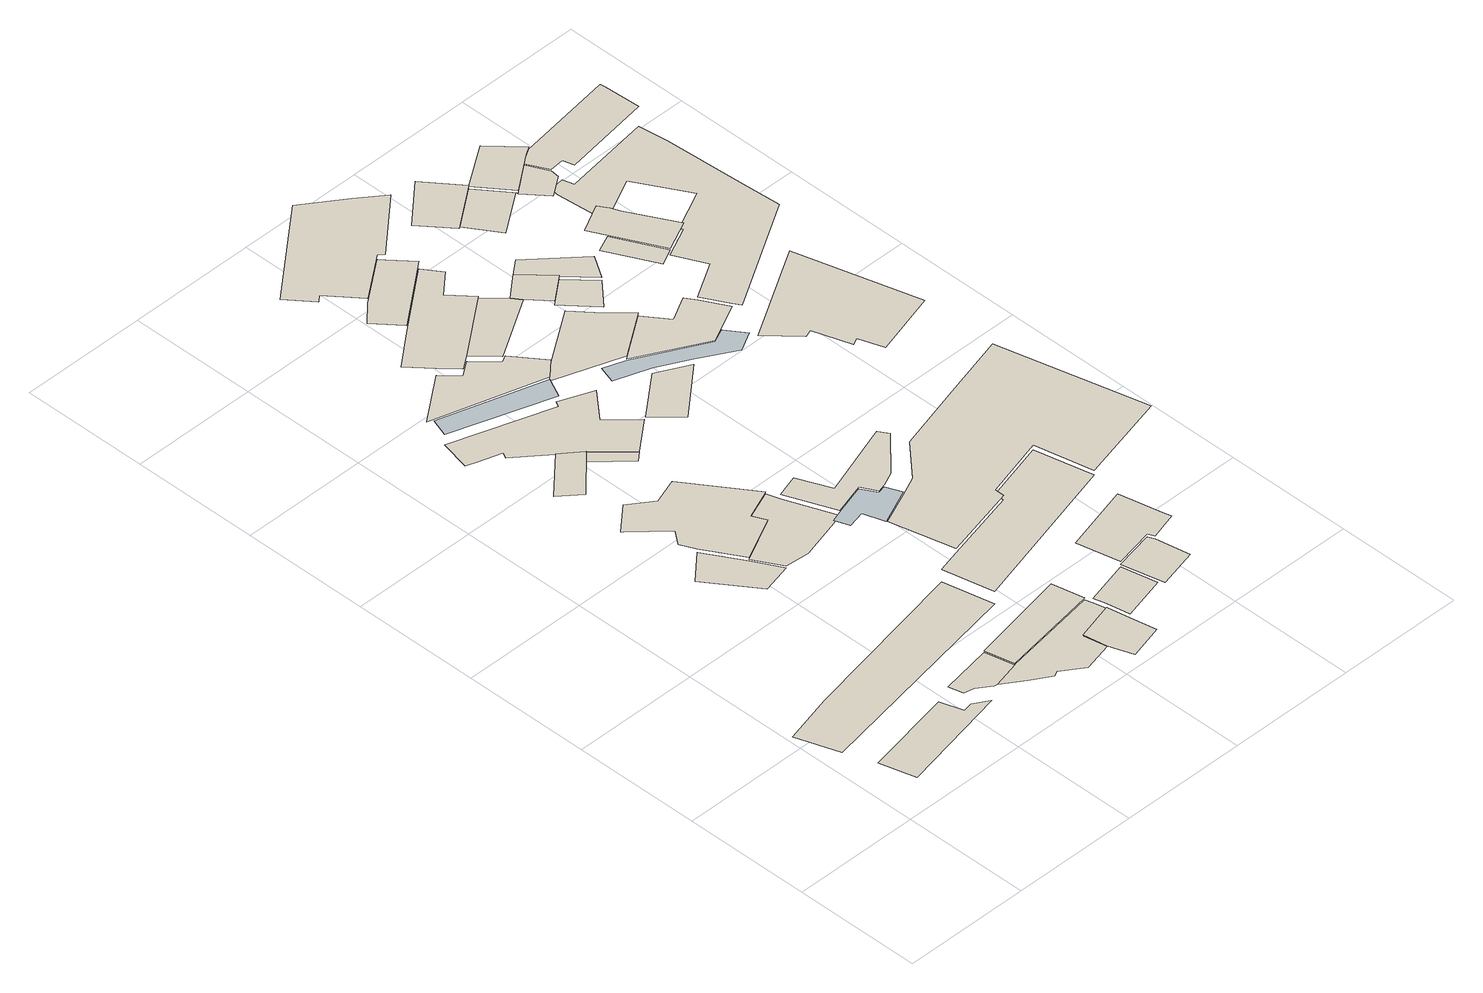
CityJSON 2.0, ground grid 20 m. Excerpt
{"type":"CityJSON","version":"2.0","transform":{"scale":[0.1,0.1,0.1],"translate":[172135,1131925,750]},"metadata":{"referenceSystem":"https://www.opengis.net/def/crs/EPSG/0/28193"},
"CityObjects":{
"building1":{"type":"Building","attributes":{"material":{"paradata":{"version":0}},"time":{"estimatedStart":{"year":1841},"estimatedEnd":{"year":1938}},"roof":{"type":{"value":"flat","paradata":{"type":"user","author":"Beatrice Vaienti","date":"29-05-2023","version":0}}},"numberOfFloors":{"value":"2","sources":[{"name":"Amiran Atlas, sheet 12, map 4.3","type":"Secondary cartographic source"}],"paradata":{"type":"user","author":"Beatrice Vaienti","date":"29-05-2023","comments":"In the atlas the value is \"1-3\", we have chosen a random value between 1 and 3 assigning a higher probability to 1 and 2 floors, respectively p=[0.35,0.35,0.3] for 1, 2, 3 floors","version":0}},"updatedGeometry":true,"terrainDifference":{"value":"1.2642339584196451"}},"geometry":[{"type":"MultiSurface","lod":"0","boundaries":[[[0,1,2,3,4,5,6]]]}]},
"building2":{"type":"Building","attributes":{"material":{"value":"dressed stone","sources":[{"name":"Amiran Atlas, sheet 11, map 4.2","type":"Secondary cartographic source"}],"paradata":{"author":"Beatrice Vaienti","date":"29-05-2023","version":0}},"time":{"estimatedStart":{"year":1841},"estimatedEnd":{"year":1938}},"roof":{"type":{"value":"flat","paradata":{"type":"user","author":"Beatrice Vaienti","date":"29-05-2023","version":0}}},"numberOfFloors":{"value":"1","sources":[{"name":"Amiran Atlas, sheet 12, map 4.3","type":"Secondary cartographic source"}],"paradata":{"type":"user","author":"Beatrice Vaienti","date":"29-05-2023","comments":"In the atlas the value is \"1-3\", we have chosen a random value between 1 and 3 assigning a higher probability to 1 and 2 floors, respectively p=[0.35,0.35,0.3] for 1, 2, 3 floors","version":0}},"updatedGeometry":true,"terrainDifference":{"value":"2.7134086250043477"}},"geometry":[{"type":"MultiSurface","lod":"0","boundaries":[[[7,8,9,10,11]]]}]},
"building3":{"type":"Building","attributes":{"material":{"paradata":{"version":0}},"time":{"estimatedStart":{"year":1841},"estimatedEnd":{"year":1938}},"roof":{"type":{"value":"flat","paradata":{"type":"user","author":"Beatrice Vaienti","date":"29-05-2023","version":0}}},"numberOfFloors":{"value":"3","sources":[{"name":"Amiran Atlas, sheet 12, map 4.3","type":"Secondary cartographic source"}],"paradata":{"type":"user","author":"Beatrice Vaienti","date":"29-05-2023","comments":"In the atlas the value is \"1-3\", we have chosen a random value between 1 and 3 assigning a higher probability to 1 and 2 floors, respectively p=[0.35,0.35,0.3] for 1, 2, 3 floors","version":0}},"updatedGeometry":true,"terrainDifference":{"value":"0.6488474016617983"}},"geometry":[{"type":"MultiSurface","lod":"0","boundaries":[[[12,13,14,15,16,17,18]]]}]},
"building4":{"type":"Building","attributes":{"material":{"value":"dressed stone","sources":[{"name":"Amiran Atlas, sheet 11, map 4.2","type":"Secondary cartographic source"}],"paradata":{"author":"Beatrice Vaienti","date":"29-05-2023","version":0}},"time":{"estimatedStart":{"year":1841},"estimatedEnd":{"year":1938}},"roof":{"type":{"value":"domed","paradata":{"type":"user","author":"Beatrice Vaienti","date":"29-05-2023","version":0}}},"numberOfFloors":{"value":"6","sources":[{"name":"Amiran Atlas, sheet 12, map 4.3","type":"Secondary cartographic source"}],"paradata":{"type":"user","author":"Beatrice Vaienti","date":"29-05-2023","comments":"In the atlas the value is \"4+\", we have chosen a random value between 4 and 6 assigning the same probability to the three values","version":0}},"updatedGeometry":true,"terrainDifference":{"value":"1.0260866443758132"}},"geometry":[{"type":"MultiSurface","lod":"0","boundaries":[[[19,20,21,22,23]]]}]},
"building5":{"type":"Building","attributes":{"material":{"value":"dressed stone","sources":[{"name":"Amiran Atlas, sheet 11, map 4.2","type":"Secondary cartographic source"}],"paradata":{"author":"Beatrice Vaienti","date":"29-05-2023","version":0}},"time":{"estimatedStart":{"year":1841},"estimatedEnd":{"year":1938}},"roof":{"type":{"value":"flat","paradata":{"type":"user","author":"Beatrice Vaienti","date":"29-05-2023","version":0}}},"numberOfFloors":{"value":"2","sources":[{"name":"Amiran Atlas, sheet 12, map 4.3","type":"Secondary cartographic source"}],"paradata":{"type":"user","author":"Beatrice Vaienti","date":"29-05-2023","comments":"In the atlas the value is \"1-3\", we have chosen a random value between 1 and 3 assigning a higher probability to 1 and 2 floors, respectively p=[0.35,0.35,0.3] for 1, 2, 3 floors","version":0}},"updatedGeometry":true,"terrainDifference":{"value":"1.0428777291339357"}},"geometry":[{"type":"MultiSurface","lod":"0","boundaries":[[[24,25,26,27]]]}]},
"building6":{"type":"Building","attributes":{"material":{"value":"dressed stone","sources":[{"name":"Amiran Atlas, sheet 11, map 4.2","type":"Secondary cartographic source"}],"paradata":{"author":"Beatrice Vaienti","date":"29-05-2023","version":0}},"time":{"estimatedStart":{"year":1841},"estimatedEnd":{"year":1938}},"roof":{"type":{"value":"domed","paradata":{"type":"user","author":"Beatrice Vaienti","date":"29-05-2023","version":0}}},"numberOfFloors":{"value":"2","sources":[{"name":"Amiran Atlas, sheet 12, map 4.3","type":"Secondary cartographic source"}],"paradata":{"type":"user","author":"Beatrice Vaienti","date":"29-05-2023","comments":"In the atlas the value is \"1-3\", we have chosen a random value between 1 and 3 assigning a higher probability to 1 and 2 floors, respectively p=[0.35,0.35,0.3] for 1, 2, 3 floors","version":0}},"updatedGeometry":true,"terrainDifference":{"value":"2.1691161720001837"}},"geometry":[{"type":"MultiSurface","lod":"0","boundaries":[[[28,29,30,31,32,33,34,35,36,37,38,39]]]}]},
"building7":{"type":"Building","attributes":{"material":{"value":"dressed stone","sources":[{"name":"Amiran Atlas, sheet 11, map 4.2","type":"Secondary cartographic source"}],"paradata":{"author":"Beatrice Vaienti","date":"29-05-2023","version":0}},"time":{"estimatedStart":{"year":1841},"estimatedEnd":{"year":1938}},"roof":{"type":{"value":"flat","paradata":{"type":"user","author":"Beatrice Vaienti","date":"29-05-2023","version":0}}},"numberOfFloors":{"value":"2","sources":[{"name":"Amiran Atlas, sheet 12, map 4.3","type":"Secondary cartographic source"}],"paradata":{"type":"user","author":"Beatrice Vaienti","date":"29-05-2023","comments":"In the atlas the value is \"1-3\", we have chosen a random value between 1 and 3 assigning a higher probability to 1 and 2 floors, respectively p=[0.35,0.35,0.3] for 1, 2, 3 floors","version":0}},"updatedGeometry":true,"terrainDifference":{"value":"1.254918988934718"}},"geometry":[{"type":"MultiSurface","lod":"0","boundaries":[[[40,41,42,13,12,43,44,45,46,47,48]]]}]},
"building8":{"type":"Building","attributes":{"material":{"value":"dressed stone","sources":[{"name":"Amiran Atlas, sheet 11, map 4.2","type":"Secondary cartographic source"}],"paradata":{"author":"Beatrice Vaienti","date":"29-05-2023","version":0}},"time":{"estimatedStart":{"year":1841},"estimatedEnd":{"year":1938}},"roof":{"type":{"value":"flat","paradata":{"type":"user","author":"Beatrice Vaienti","date":"29-05-2023","version":0}}},"numberOfFloors":{"value":"1","sources":[{"name":"Amiran Atlas, sheet 12, map 4.3","type":"Secondary cartographic source"}],"paradata":{"type":"user","author":"Beatrice Vaienti","date":"29-05-2023","comments":"In the atlas the value is \"1-3\", we have chosen a random value between 1 and 3 assigning a higher probability to 1 and 2 floors, respectively p=[0.35,0.35,0.3] for 1, 2, 3 floors","version":0}},"updatedGeometry":true,"terrainDifference":{"value":"2.7299120070732896"}},"geometry":[{"type":"MultiSurface","lod":"0","boundaries":[[[49,50,51,52,53,54,55,56,57,58,59,60,61]]]}]},
"object1":{"type":"GenericCityObject","attributes":{"material":{"value":"dressed stone","sources":[{"name":"Amiran Atlas, sheet 11, map 4.2","type":"Secondary cartographic source"}],"paradata":{"author":"Beatrice Vaienti","date":"29-05-2023","version":0}},"time":{"estimatedStart":{"year":1841},"estimatedEnd":{"year":1938}},"roof":{"type":{"value":"hip","paradata":{"type":"user","author":"Beatrice Vaienti","date":"29-05-2023","comments":"In the Atlas the value is reported is 'gabled (tiles)', however it is not clear whether it refers to a hip or a gable roof. Therefore we assigned a random value between the two.","version":0}}},"numberOfFloors":{"value":"3","sources":[{"name":"Amiran Atlas, sheet 12, map 4.3","type":"Secondary cartographic source"}],"paradata":{"type":"user","author":"Beatrice Vaienti","date":"29-05-2023","comments":"In the atlas the value is \"1-3\", we have chosen a random value between 1 and 3 assigning a higher probability to 1 and 2 floors, respectively p=[0.35,0.35,0.3] for 1, 2, 3 floors","version":0}},"updatedGeometry":true,"terrainDifference":{"value":"1.270903329008259"}},"geometry":[{"type":"MultiSurface","lod":"0","boundaries":[[[62,63,64,65,66]]]}]},
"building9":{"type":"Building","attributes":{"material":{"value":"dressed stone","sources":[{"name":"Amiran Atlas, sheet 11, map 4.2","type":"Secondary cartographic source"}],"paradata":{"author":"Beatrice Vaienti","date":"29-05-2023","version":0}},"time":{"estimatedStart":{"year":1841},"estimatedEnd":{"year":1938}},"roof":{"type":{"value":"flat","paradata":{"type":"user","author":"Beatrice Vaienti","date":"29-05-2023","version":0}}},"numberOfFloors":{"value":"3","sources":[{"name":"Amiran Atlas, sheet 12, map 4.3","type":"Secondary cartographic source"}],"paradata":{"type":"user","author":"Beatrice Vaienti","date":"29-05-2023","comments":"In the atlas the value is \"1-3\", we have chosen a random value between 1 and 3 assigning a higher probability to 1 and 2 floors, respectively p=[0.35,0.35,0.3] for 1, 2, 3 floors","version":0}},"updatedGeometry":true,"terrainDifference":{"value":"0.8388099928884767"}},"geometry":[{"type":"MultiSurface","lod":"0","boundaries":[[[67,68,69,70]]]}]},
"building10":{"type":"Building","attributes":{"material":{"value":"dressed stone","sources":[{"name":"Amiran Atlas, sheet 11, map 4.2","type":"Secondary cartographic source"}],"paradata":{"author":"Beatrice Vaienti","date":"29-05-2023","version":0}},"time":{"estimatedStart":{"year":1841},"estimatedEnd":{"year":1938}},"roof":{"type":{"value":"domed","paradata":{"type":"user","author":"Beatrice Vaienti","date":"29-05-2023","version":0}}},"numberOfFloors":{"value":"3","sources":[{"name":"Amiran Atlas, sheet 12, map 4.3","type":"Secondary cartographic source"}],"paradata":{"type":"user","author":"Beatrice Vaienti","date":"29-05-2023","comments":"In the atlas the value is \"1-3\", we have chosen a random value between 1 and 3 assigning a higher probability to 1 and 2 floors, respectively p=[0.35,0.35,0.3] for 1, 2, 3 floors","version":0}},"updatedGeometry":true,"terrainDifference":{"value":"1.327663085011067"}},"geometry":[{"type":"MultiSurface","lod":"0","boundaries":[[[71,72,73,74,75,76,77,78,79]]]}]},
"building11":{"type":"Building","attributes":{"material":{"paradata":{"version":0}},"time":{"estimatedStart":{"year":1841},"estimatedEnd":{"year":1938}},"roof":{"type":{"value":"gable","paradata":{"type":"user","author":"Beatrice Vaienti","date":"29-05-2023","comments":"In the Atlas the value is reported is 'gabled (tiles)', however it is not clear whether it refers to a hip or a gable roof. Therefore we assigned a random value between the two.","version":0}}},"numberOfFloors":{"value":"1","sources":[{"name":"Amiran Atlas, sheet 12, map 4.3","type":"Secondary cartographic source"}],"paradata":{"type":"user","author":"Beatrice Vaienti","date":"29-05-2023","comments":"In the atlas the value is \"1-3\", we have chosen a random value between 1 and 3 assigning a higher probability to 1 and 2 floors, respectively p=[0.35,0.35,0.3] for 1, 2, 3 floors","version":0}},"updatedGeometry":true,"terrainDifference":{"value":"1.2893233782488387"}},"geometry":[{"type":"MultiSurface","lod":"0","boundaries":[[[80,81,82,83]]]}]},
"building12":{"type":"Building","attributes":{"material":{"value":"dressed stone","sources":[{"name":"Amiran Atlas, sheet 11, map 4.2","type":"Secondary cartographic source"}],"paradata":{"author":"Beatrice Vaienti","date":"29-05-2023","version":0}},"time":{"estimatedStart":{"year":1841},"estimatedEnd":{"year":1938}},"roof":{"type":{"value":"hip","paradata":{"type":"user","author":"Beatrice Vaienti","date":"29-05-2023","comments":"In the Atlas the value is reported is 'gabled (tiles)', however it is not clear whether it refers to a hip or a gable roof. Therefore we assigned a random value between the two.","version":0}}},"numberOfFloors":{"value":"2","sources":[{"name":"Amiran Atlas, sheet 12, map 4.3","type":"Secondary cartographic source"}],"paradata":{"type":"user","author":"Beatrice Vaienti","date":"29-05-2023","comments":"In the atlas the value is \"1-3\", we have chosen a random value between 1 and 3 assigning a higher probability to 1 and 2 floors, respectively p=[0.35,0.35,0.3] for 1, 2, 3 floors","version":0}},"updatedGeometry":true,"terrainDifference":{"value":"1.5631526453320403"}},"geometry":[{"type":"MultiSurface","lod":"0","boundaries":[[[84,85,86,87,88,89,90,91]]]}]},
"building13":{"type":"Building","attributes":{"material":{"value":"dressed stone","sources":[{"name":"Amiran Atlas, sheet 11, map 4.2","type":"Secondary cartographic source"}],"paradata":{"author":"Beatrice Vaienti","date":"29-05-2023","version":0}},"time":{"estimatedStart":{"year":1841},"estimatedEnd":{"year":1938}},"roof":{"type":{"value":"flat","paradata":{"type":"user","author":"Beatrice Vaienti","date":"29-05-2023","version":0}}},"numberOfFloors":{"value":"2","sources":[{"name":"Amiran Atlas, sheet 12, map 4.3","type":"Secondary cartographic source"}],"paradata":{"type":"user","author":"Beatrice Vaienti","date":"29-05-2023","comments":"In the atlas the value is \"1-3\", we have chosen a random value between 1 and 3 assigning a higher probability to 1 and 2 floors, respectively p=[0.35,0.35,0.3] for 1, 2, 3 floors","version":0}},"updatedGeometry":true,"terrainDifference":{"value":"0.9012578590899939"}},"geometry":[{"type":"MultiSurface","lod":"0","boundaries":[[[92,93,94,95,96,97]]]}]},
"building14":{"type":"Building","attributes":{"material":{"value":"dressed stone","sources":[{"name":"Amiran Atlas, sheet 11, map 4.2","type":"Secondary cartographic source"}],"paradata":{"author":"Beatrice Vaienti","date":"29-05-2023","version":0}},"time":{"estimatedStart":{"year":1841},"estimatedEnd":{"year":1938}},"roof":{"type":{"value":"flat","paradata":{"type":"user","author":"Beatrice Vaienti","date":"29-05-2023","version":0}}},"numberOfFloors":{"value":"3","sources":[{"name":"Amiran Atlas, sheet 12, map 4.3","type":"Secondary cartographic source"}],"paradata":{"type":"user","author":"Beatrice Vaienti","date":"29-05-2023","comments":"In the atlas the value is \"1-3\", we have chosen a random value between 1 and 3 assigning a higher probability to 1 and 2 floors, respectively p=[0.35,0.35,0.3] for 1, 2, 3 floors","version":0}},"updatedGeometry":true,"terrainDifference":{"value":"2.1685921351811848"}},"geometry":[{"type":"MultiSurface","lod":"0","boundaries":[[[98,99,100,101,102,103,104,105,106]]]}]},
"object2":{"type":"GenericCityObject","attributes":{"material":{"value":"dressed stone","sources":[{"name":"Amiran Atlas, sheet 11, map 4.2","type":"Secondary cartographic source"}],"paradata":{"author":"Beatrice Vaienti","date":"29-05-2023","version":0}},"time":{"estimatedStart":{"year":1841},"estimatedEnd":{"year":1938}},"roof":{"type":{"value":"flat","paradata":{"type":"user","author":"Beatrice Vaienti","date":"29-05-2023","version":0}}},"numberOfFloors":{"value":"2","sources":[{"name":"Amiran Atlas, sheet 12, map 4.3","type":"Secondary cartographic source"}],"paradata":{"type":"user","author":"Beatrice Vaienti","date":"29-05-2023","comments":"In the atlas the value is \"1-3\", we have chosen a random value between 1 and 3 assigning a higher probability to 1 and 2 floors, respectively p=[0.35,0.35,0.3] for 1, 2, 3 floors","version":0}},"updatedGeometry":true,"terrainDifference":{"value":"0.6527460964266211"}},"geometry":[{"type":"MultiSurface","lod":"0","boundaries":[[[107,108,109,110,111,112,113,114,115]]]}]},
"building15":{"type":"Building","attributes":{"material":{"value":"dressed stone","sources":[{"name":"Amiran Atlas, sheet 11, map 4.2","type":"Secondary cartographic source"}],"paradata":{"author":"Beatrice Vaienti","date":"29-05-2023","version":0}},"time":{"estimatedStart":{"year":1841},"estimatedEnd":{"year":1938}},"roof":{"type":{"value":"flat","paradata":{"type":"user","author":"Beatrice Vaienti","date":"29-05-2023","version":0}}},"numberOfFloors":{"value":"2","sources":[{"name":"Amiran Atlas, sheet 12, map 4.3","type":"Secondary cartographic source"}],"paradata":{"type":"user","author":"Beatrice Vaienti","date":"29-05-2023","comments":"In the atlas the value is \"1-3\", we have chosen a random value between 1 and 3 assigning a higher probability to 1 and 2 floors, respectively p=[0.35,0.35,0.3] for 1, 2, 3 floors","version":0}},"updatedGeometry":true,"terrainDifference":{"value":"1.4320873656364856"}},"geometry":[{"type":"MultiSurface","lod":"0","boundaries":[[[116,117,118,119,120,121]]]}]},
"building16":{"type":"Building","attributes":{"material":{"value":"dressed stone","sources":[{"name":"Amiran Atlas, sheet 11, map 4.2","type":"Secondary cartographic source"}],"paradata":{"author":"Beatrice Vaienti","date":"29-05-2023","version":0}},"time":{"estimatedStart":{"year":1841},"estimatedEnd":{"year":1938}},"roof":{"type":{"value":"gable","paradata":{"type":"user","author":"Beatrice Vaienti","date":"29-05-2023","comments":"In the Atlas the value is reported is 'gabled (tiles)', however it is not clear whether it refers to a hip or a gable roof. Therefore we assigned a random value between the two.","version":0}}},"numberOfFloors":{"value":"1","sources":[{"name":"Amiran Atlas, sheet 12, map 4.3","type":"Secondary cartographic source"}],"paradata":{"type":"user","author":"Beatrice Vaienti","date":"29-05-2023","comments":"In the atlas the value is \"1-3\", we have chosen a random value between 1 and 3 assigning a higher probability to 1 and 2 floors, respectively p=[0.35,0.35,0.3] for 1, 2, 3 floors","version":0}},"updatedGeometry":true,"terrainDifference":{"value":"0.8493892528279685"}},"geometry":[{"type":"MultiSurface","lod":"0","boundaries":[[[122,123,124,125,126]]]}]},
"building17":{"type":"Building","attributes":{"material":{"value":"dressed stone","sources":[{"name":"Amiran Atlas, sheet 11, map 4.2","type":"Secondary cartographic source"}],"paradata":{"author":"Beatrice Vaienti","date":"29-05-2023","version":0}},"time":{"estimatedStart":{"year":1841},"estimatedEnd":{"year":1938}},"roof":{"type":{"value":"hip","paradata":{"type":"user","author":"Beatrice Vaienti","date":"29-05-2023","comments":"In the Atlas the value is reported is 'gabled (tiles)', however it is not clear whether it refers to a hip or a gable roof. Therefore we assigned a random value between the two.","version":0}}},"numberOfFloors":{"value":"3","sources":[{"name":"Amiran Atlas, sheet 12, map 4.3","type":"Secondary cartographic source"}],"paradata":{"type":"user","author":"Beatrice Vaienti","date":"29-05-2023","comments":"In the atlas the value is \"1-3\", we have chosen a random value between 1 and 3 assigning a higher probability to 1 and 2 floors, respectively p=[0.35,0.35,0.3] for 1, 2, 3 floors","version":0}},"updatedGeometry":true,"terrainDifference":{"value":"1.250087680423516"}},"geometry":[{"type":"MultiSurface","lod":"0","boundaries":[[[127,128,129,130,131]]]}]},
"building18":{"type":"Building","attributes":{"material":{"value":"dressed stone","sources":[{"name":"Amiran Atlas, sheet 11, map 4.2","type":"Secondary cartographic source"}],"paradata":{"author":"Beatrice Vaienti","date":"29-05-2023","version":0}},"time":{"estimatedStart":{"year":1841},"estimatedEnd":{"year":1938}},"roof":{"type":{"value":"flat","paradata":{"type":"user","author":"Beatrice Vaienti","date":"29-05-2023","version":0}}},"numberOfFloors":{"value":"1","sources":[{"name":"Amiran Atlas, sheet 12, map 4.3","type":"Secondary cartographic source"}],"paradata":{"type":"user","author":"Beatrice Vaienti","date":"29-05-2023","comments":"In the atlas the value is \"1-3\", we have chosen a random value between 1 and 3 assigning a higher probability to 1 and 2 floors, respectively p=[0.35,0.35,0.3] for 1, 2, 3 floors","version":0}},"updatedGeometry":true,"terrainDifference":{"value":"1.287616040761932"}},"geometry":[{"type":"MultiSurface","lod":"0","boundaries":[[[132,133,134,135,136,137,138,139,140,141]]]}]},
"building19":{"type":"Building","attributes":{"material":{"value":"dressed stone","sources":[{"name":"Amiran Atlas, sheet 11, map 4.2","type":"Secondary cartographic source"}],"paradata":{"author":"Beatrice Vaienti","date":"29-05-2023","version":0}},"time":{"estimatedStart":{"year":1841},"estimatedEnd":{"year":1938}},"roof":{"type":{"value":"flat","paradata":{"type":"user","author":"Beatrice Vaienti","date":"29-05-2023","version":0}}},"numberOfFloors":{"value":"1","sources":[{"name":"Amiran Atlas, sheet 12, map 4.3","type":"Secondary cartographic source"}],"paradata":{"type":"user","author":"Beatrice Vaienti","date":"29-05-2023","comments":"In the atlas the value is \"1-3\", we have chosen a random value between 1 and 3 assigning a higher probability to 1 and 2 floors, respectively p=[0.35,0.35,0.3] for 1, 2, 3 floors","version":0}},"updatedGeometry":true,"terrainDifference":{"value":"2.45878820674622"}},"geometry":[{"type":"MultiSurface","lod":"0","boundaries":[[[142,143,144,145,146,147,148,149,150]]]}]},
"building20":{"type":"Building","attributes":{"material":{"value":"dressed stone","sources":[{"name":"Amiran Atlas, sheet 11, map 4.2","type":"Secondary cartographic source"}],"paradata":{"author":"Beatrice Vaienti","date":"29-05-2023","version":0}},"time":{"estimatedStart":{"year":1841},"estimatedEnd":{"year":1938}},"roof":{"type":{"value":"flat","paradata":{"type":"user","author":"Beatrice Vaienti","date":"29-05-2023","version":0}}},"numberOfFloors":{"value":"3","sources":[{"name":"Amiran Atlas, sheet 12, map 4.3","type":"Secondary cartographic source"}],"paradata":{"type":"user","author":"Beatrice Vaienti","date":"29-05-2023","comments":"In the atlas the value is \"1-3\", we have chosen a random value between 1 and 3 assigning a higher probability to 1 and 2 floors, respectively p=[0.35,0.35,0.3] for 1, 2, 3 floors","version":0}},"updatedGeometry":true,"terrainDifference":{"value":"1.1628532140998868"}},"geometry":[{"type":"MultiSurface","lod":"0","boundaries":[[[151,152,153,154]]]}]},
"building21":{"type":"Building","attributes":{"material":{"value":"dressed stone","sources":[{"name":"Amiran Atlas, sheet 11, map 4.2","type":"Secondary cartographic source"}],"paradata":{"author":"Beatrice Vaienti","date":"29-05-2023","version":0}},"time":{"estimatedStart":{"year":1841},"estimatedEnd":{"year":1938}},"roof":{"type":{"value":"flat","paradata":{"type":"user","author":"Beatrice Vaienti","date":"29-05-2023","version":0}}},"numberOfFloors":{"value":"3","sources":[{"name":"Amiran Atlas, sheet 12, map 4.3","type":"Secondary cartographic source"}],"paradata":{"type":"user","author":"Beatrice Vaienti","date":"29-05-2023","comments":"In the atlas the value is \"1-3\", we have chosen a random value between 1 and 3 assigning a higher probability to 1 and 2 floors, respectively p=[0.35,0.35,0.3] for 1, 2, 3 floors","version":0}},"updatedGeometry":true,"terrainDifference":{"value":"1.528870155048091"}},"geometry":[{"type":"MultiSurface","lod":"0","boundaries":[[[155,156,157,158,159,160]]]}]},
"building22":{"type":"Building","attributes":{"material":{"value":"dressed stone","sources":[{"name":"Amiran Atlas, sheet 11, map 4.2","type":"Secondary cartographic source"}],"paradata":{"author":"Beatrice Vaienti","date":"29-05-2023","version":0}},"time":{"estimatedStart":{"year":1841},"estimatedEnd":{"year":1938}},"roof":{"type":{"value":"domed","paradata":{"type":"user","author":"Beatrice Vaienti","date":"29-05-2023","version":0}}},"numberOfFloors":{"value":"3","sources":[{"name":"Amiran Atlas, sheet 12, map 4.3","type":"Secondary cartographic source"}],"paradata":{"type":"user","author":"Beatrice Vaienti","date":"29-05-2023","comments":"In the atlas the value is \"1-3\", we have chosen a random value between 1 and 3 assigning a higher probability to 1 and 2 floors, respectively p=[0.35,0.35,0.3] for 1, 2, 3 floors","version":0}},"updatedGeometry":true,"terrainDifference":{"value":"2.381377612373559"}},"geometry":[{"type":"MultiSurface","lod":"0","boundaries":[[[161,162,163,164,165,166,167]]]}]},
"building23":{"type":"Building","attributes":{"material":{"value":"dressed stone","sources":[{"name":"Amiran Atlas, sheet 11, map 4.2","type":"Secondary cartographic source"}],"paradata":{"author":"Beatrice Vaienti","date":"29-05-2023","version":0}},"time":{"estimatedStart":{"year":1841},"estimatedEnd":{"year":1938}},"roof":{"type":{"value":"domed","paradata":{"type":"user","author":"Beatrice Vaienti","date":"29-05-2023","version":0}}},"numberOfFloors":{"value":"3","sources":[{"name":"Amiran Atlas, sheet 12, map 4.3","type":"Secondary cartographic source"}],"paradata":{"type":"user","author":"Beatrice Vaienti","date":"29-05-2023","comments":"In the atlas the value is \"1-3\", we have chosen a random value between 1 and 3 assigning a higher probability to 1 and 2 floors, respectively p=[0.35,0.35,0.3] for 1, 2, 3 floors","version":0}},"updatedGeometry":true,"terrainDifference":{"value":"0.8473150080866181"}},"geometry":[{"type":"MultiSurface","lod":"0","boundaries":[[[168,169,170,171,172]]]}]},
"object3":{"type":"GenericCityObject","attributes":{"material":{"value":"dressed stone","sources":[{"name":"Amiran Atlas, sheet 11, map 4.2","type":"Secondary cartographic source"}],"paradata":{"author":"Beatrice Vaienti","date":"29-05-2023","version":0}},"time":{"estimatedStart":{"year":1841},"estimatedEnd":{"year":1938}},"roof":{"type":{"value":"flat","paradata":{"type":"user","author":"Beatrice Vaienti","date":"29-05-2023","version":0}}},"numberOfFloors":{"value":"6","sources":[{"name":"Amiran Atlas, sheet 12, map 4.3","type":"Secondary cartographic source"}],"paradata":{"type":"user","author":"Beatrice Vaienti","date":"29-05-2023","comments":"In the atlas the value is \"4+\", we have chosen a random value between 4 and 6 assigning the same probability to the three values","version":0}},"updatedGeometry":true,"terrainDifference":{"value":"0.9846345099161845"}},"geometry":[{"type":"MultiSurface","lod":"0","boundaries":[[[173,174,175,176,177,178,179,180,181]]]}]},
"building24":{"type":"Building","attributes":{"material":{"value":"dressed stone","sources":[{"name":"Amiran Atlas, sheet 11, map 4.2","type":"Secondary cartographic source"}],"paradata":{"author":"Beatrice Vaienti","date":"29-05-2023","version":0}},"time":{"estimatedStart":{"year":1841},"estimatedEnd":{"year":1938}},"roof":{"type":{"value":"flat","paradata":{"type":"user","author":"Beatrice Vaienti","date":"29-05-2023","version":0}}},"numberOfFloors":{"value":"3","sources":[{"name":"Amiran Atlas, sheet 12, map 4.3","type":"Secondary cartographic source"}],"paradata":{"type":"user","author":"Beatrice Vaienti","date":"29-05-2023","comments":"In the atlas the value is \"1-3\", we have chosen a random value between 1 and 3 assigning a higher probability to 1 and 2 floors, respectively p=[0.35,0.35,0.3] for 1, 2, 3 floors","version":0}},"updatedGeometry":true,"terrainDifference":{"value":"0.9816851481051417"}},"geometry":[{"type":"MultiSurface","lod":"0","boundaries":[[[182,183,184,185,186]]]}]},
"building25":{"type":"Building","attributes":{"material":{"value":"dressed stone","sources":[{"name":"Amiran Atlas, sheet 11, map 4.2","type":"Secondary cartographic source"}],"paradata":{"author":"Beatrice Vaienti","date":"29-05-2023","version":0}},"time":{"estimatedStart":{"year":1841},"estimatedEnd":{"year":1938}},"roof":{"type":{"value":"gable","paradata":{"type":"user","author":"Beatrice Vaienti","date":"29-05-2023","comments":"In the Atlas the value is reported is 'gabled (tiles)', however it is not clear whether it refers to a hip or a gable roof. Therefore we assigned a random value between the two.","version":0}}},"numberOfFloors":{"value":"2","sources":[{"name":"Amiran Atlas, sheet 12, map 4.3","type":"Secondary cartographic source"}],"paradata":{"type":"user","author":"Beatrice Vaienti","date":"29-05-2023","comments":"In the atlas the value is \"1-3\", we have chosen a random value between 1 and 3 assigning a higher probability to 1 and 2 floors, respectively p=[0.35,0.35,0.3] for 1, 2, 3 floors","version":0}},"updatedGeometry":true,"terrainDifference":{"value":"1.195455358483363"}},"geometry":[{"type":"MultiSurface","lod":"0","boundaries":[[[187,188,189,190,191,192,193]]]}]},
"building26":{"type":"Building","attributes":{"material":{"value":"dressed stone","sources":[{"name":"Amiran Atlas, sheet 11, map 4.2","type":"Secondary cartographic source"}],"paradata":{"author":"Beatrice Vaienti","date":"29-05-2023","version":0}},"time":{"estimatedStart":{"year":1841},"estimatedEnd":{"year":1938}},"roof":{"type":{"value":"flat","paradata":{"type":"user","author":"Beatrice Vaienti","date":"29-05-2023","version":0}}},"numberOfFloors":{"value":"3","sources":[{"name":"Amiran Atlas, sheet 12, map 4.3","type":"Secondary cartographic source"}],"paradata":{"type":"user","author":"Beatrice Vaienti","date":"29-05-2023","comments":"In the atlas the value is \"1-3\", we have chosen a random value between 1 and 3 assigning a higher probability to 1 and 2 floors, respectively p=[0.35,0.35,0.3] for 1, 2, 3 floors","version":0}},"updatedGeometry":true,"terrainDifference":{"value":"1.030871570555726"}},"geometry":[{"type":"MultiSurface","lod":"0","boundaries":[[[194,195,196,197,198]]]}]},
"building27":{"type":"Building","attributes":{"material":{"value":"dressed stone","sources":[{"name":"Amiran Atlas, sheet 11, map 4.2","type":"Secondary cartographic source"}],"paradata":{"author":"Beatrice Vaienti","date":"29-05-2023","version":0}},"time":{"estimatedStart":{"year":1841},"estimatedEnd":{"year":1938}},"roof":{"type":{"value":"flat","paradata":{"type":"user","author":"Beatrice Vaienti","date":"29-05-2023","version":0}}},"numberOfFloors":{"value":"2","sources":[{"name":"Amiran Atlas, sheet 12, map 4.3","type":"Secondary cartographic source"}],"paradata":{"type":"user","author":"Beatrice Vaienti","date":"29-05-2023","comments":"In the atlas the value is \"1-3\", we have chosen a random value between 1 and 3 assigning a higher probability to 1 and 2 floors, respectively p=[0.35,0.35,0.3] for 1, 2, 3 floors","version":0}},"updatedGeometry":true,"terrainDifference":{"value":"1.044796437362209"}},"geometry":[{"type":"MultiSurface","lod":"0","boundaries":[[[199,200,201,202,203,204,205]]]}]},
"building28":{"type":"Building","attributes":{"material":{"value":"dressed stone","sources":[{"name":"Amiran Atlas, sheet 11, map 4.2","type":"Secondary cartographic source"}],"paradata":{"author":"Beatrice Vaienti","date":"29-05-2023","version":0}},"time":{"estimatedStart":{"year":1841},"estimatedEnd":{"year":1938}},"roof":{"type":{"value":"gable","paradata":{"type":"user","author":"Beatrice Vaienti","date":"29-05-2023","comments":"In the Atlas the value is reported is 'gabled (tiles)', however it is not clear whether it refers to a hip or a gable roof. Therefore we assigned a random value between the two.","version":0}}},"numberOfFloors":{"value":"3","sources":[{"name":"Amiran Atlas, sheet 12, map 4.3","type":"Secondary cartographic source"}],"paradata":{"type":"user","author":"Beatrice Vaienti","date":"29-05-2023","comments":"In the atlas the value is \"1-3\", we have chosen a random value between 1 and 3 assigning a higher probability to 1 and 2 floors, respectively p=[0.35,0.35,0.3] for 1, 2, 3 floors","version":0}},"updatedGeometry":true,"terrainDifference":{"value":"1.4435332650881028"}},"geometry":[{"type":"MultiSurface","lod":"0","boundaries":[[[206,207,208,209,210]]]}]},
"building29":{"type":"Building","attributes":{"material":{"value":"dressed stone","sources":[{"name":"Amiran Atlas, sheet 11, map 4.2","type":"Secondary cartographic source"}],"paradata":{"author":"Beatrice Vaienti","date":"29-05-2023","version":0}},"time":{"estimatedStart":{"year":1841},"estimatedEnd":{"year":1938}},"roof":{"type":{"value":"flat","paradata":{"type":"user","author":"Beatrice Vaienti","date":"29-05-2023","version":0}}},"numberOfFloors":{"value":"1","sources":[{"name":"Amiran Atlas, sheet 12, map 4.3","type":"Secondary cartographic source"}],"paradata":{"type":"user","author":"Beatrice Vaienti","date":"29-05-2023","comments":"In the atlas the value is \"1-3\", we have chosen a random value between 1 and 3 assigning a higher probability to 1 and 2 floors, respectively p=[0.35,0.35,0.3] for 1, 2, 3 floors","version":0}},"updatedGeometry":true,"terrainDifference":{"value":"3.4834655011210125"}},"geometry":[{"type":"MultiSurface","lod":"0","boundaries":[[[211,212,213,214,215,216,217,218,219,220,221,222]]]}]},
"building30":{"type":"Building","attributes":{"material":{"value":"dressed stone","sources":[{"name":"Amiran Atlas, sheet 11, map 4.2","type":"Secondary cartographic source"}],"paradata":{"author":"Beatrice Vaienti","date":"29-05-2023","version":0}},"time":{"estimatedStart":{"year":1841},"estimatedEnd":{"year":1938}},"roof":{"type":{"value":"flat","paradata":{"type":"user","author":"Beatrice Vaienti","date":"29-05-2023","version":0}}},"numberOfFloors":{"value":"1","sources":[{"name":"Amiran Atlas, sheet 12, map 4.3","type":"Secondary cartographic source"}],"paradata":{"type":"user","author":"Beatrice Vaienti","date":"29-05-2023","comments":"In the atlas the value is \"1-3\", we have chosen a random value between 1 and 3 assigning a higher probability to 1 and 2 floors, respectively p=[0.35,0.35,0.3] for 1, 2, 3 floors","version":0}},"updatedGeometry":true,"terrainDifference":{"value":"1.32250743596151"}},"geometry":[{"type":"MultiSurface","lod":"0","boundaries":[[[223,224,225,226,227]]]}]},
"building31":{"type":"Building","attributes":{"material":{"value":"dressed stone","sources":[{"name":"Amiran Atlas, sheet 11, map 4.2","type":"Secondary cartographic source"}],"paradata":{"author":"Beatrice Vaienti","date":"29-05-2023","version":0}},"time":{"estimatedStart":{"year":1841},"estimatedEnd":{"year":1938}},"roof":{"type":{"value":"flat","paradata":{"type":"user","author":"Beatrice Vaienti","date":"29-05-2023","version":0}}},"numberOfFloors":{"value":"3","sources":[{"name":"Amiran Atlas, sheet 12, map 4.3","type":"Secondary cartographic source"}],"paradata":{"type":"user","author":"Beatrice Vaienti","date":"29-05-2023","comments":"In the atlas the value is \"1-3\", we have chosen a random value between 1 and 3 assigning a higher probability to 1 and 2 floors, respectively p=[0.35,0.35,0.3] for 1, 2, 3 floors","version":0}},"updatedGeometry":true,"terrainDifference":{"value":"1.1723072685428197"}},"geometry":[{"type":"MultiSurface","lod":"0","boundaries":[[[228,229,230,231,232]]]}]},
"building32":{"type":"Building","attributes":{"material":{"value":"dressed stone","sources":[{"name":"Amiran Atlas, sheet 11, map 4.2","type":"Secondary cartographic source"}],"paradata":{"author":"Beatrice Vaienti","date":"29-05-2023","version":0}},"time":{"estimatedStart":{"year":1841},"estimatedEnd":{"year":1938}},"roof":{"type":{"value":"hip","paradata":{"type":"user","author":"Beatrice Vaienti","date":"29-05-2023","comments":"In the Atlas the value is reported is 'gabled (tiles)', however it is not clear whether it refers to a hip or a gable roof. Therefore we assigned a random value between the two.","version":0}}},"numberOfFloors":{"value":"2","sources":[{"name":"Amiran Atlas, sheet 12, map 4.3","type":"Secondary cartographic source"}],"paradata":{"type":"user","author":"Beatrice Vaienti","date":"29-05-2023","comments":"In the atlas the value is \"1-3\", we have chosen a random value between 1 and 3 assigning a higher probability to 1 and 2 floors, respectively p=[0.35,0.35,0.3] for 1, 2, 3 floors","version":0}},"updatedGeometry":true,"terrainDifference":{"value":"1.1771696318925824"}},"geometry":[{"type":"MultiSurface","lod":"0","boundaries":[[[233,234,235,236]]]}]},
"building33":{"type":"Building","attributes":{"material":{"value":"dressed stone","sources":[{"name":"Amiran Atlas, sheet 11, map 4.2","type":"Secondary cartographic source"}],"paradata":{"author":"Beatrice Vaienti","date":"29-05-2023","version":0}},"time":{"estimatedStart":{"year":1841},"estimatedEnd":{"year":1938}},"roof":{"type":{"value":"domed","paradata":{"type":"user","author":"Beatrice Vaienti","date":"29-05-2023","version":0}}},"numberOfFloors":{"value":"2","paradata":{"type":"predicted","date":"05-06-2023","comments":"Random Forest Classifier","version":0}},"updatedGeometry":true,"terrainDifference":{"value":"1.2113231891285396"}},"geometry":[{"type":"MultiSurface","lod":"0","boundaries":[[[237,238,239,240,241]]]}]},
"building34":{"type":"Building","attributes":{"material":{"value":"dressed stone","sources":[{"name":"Amiran Atlas, sheet 11, map 4.2","type":"Secondary cartographic source"}],"paradata":{"author":"Beatrice Vaienti","date":"29-05-2023","version":0}},"time":{"estimatedStart":{"year":1841},"estimatedEnd":{"year":1938}},"roof":{"type":{"value":"domed","paradata":{"type":"user","author":"Beatrice Vaienti","date":"29-05-2023","version":0}}},"numberOfFloors":{"value":"2","paradata":{"type":"predicted","date":"05-06-2023","comments":"Random Forest Classifier","version":0}},"updatedGeometry":true,"terrainDifference":{"value":"0.8724100400601746"}},"geometry":[{"type":"MultiSurface","lod":"0","boundaries":[[[242,243,244,245,246]]]}]},
"building35":{"type":"Building","attributes":{"material":{"value":"dressed stone","sources":[{"name":"Amiran Atlas, sheet 11, map 4.2","type":"Secondary cartographic source"}],"paradata":{"author":"Beatrice Vaienti","date":"29-05-2023","version":0}},"time":{"estimatedStart":{"year":1841},"estimatedEnd":{"year":1938}},"roof":{"type":{"value":"flat","paradata":{"type":"user","author":"Beatrice Vaienti","date":"29-05-2023","version":0}}},"numberOfFloors":{"value":"4","sources":[{"name":"Amiran Atlas, sheet 12, map 4.3","type":"Secondary cartographic source"}],"paradata":{"type":"user","author":"Beatrice Vaienti","date":"29-05-2023","comments":"In the atlas the value is \"4+\", we have chosen a random value between 4 and 6 assigning the same probability to the three values","version":0}},"updatedGeometry":true,"terrainDifference":{"value":"1.9588591138048796"}},"geometry":[{"type":"MultiSurface","lod":"0","boundaries":[[[247,248,249,250,251,252,253,254]]]}]},
"building36":{"type":"Building","attributes":{"material":{"value":"dressed stone","sources":[{"name":"Amiran Atlas, sheet 11, map 4.2","type":"Secondary cartographic source"}],"paradata":{"author":"Beatrice Vaienti","date":"29-05-2023","version":0}},"time":{"estimatedStart":{"year":1841},"estimatedEnd":{"year":1938}},"roof":{"type":{"value":"domed","paradata":{"type":"user","author":"Beatrice Vaienti","date":"29-05-2023","version":0}}},"numberOfFloors":{"value":"2","sources":[{"name":"Amiran Atlas, sheet 12, map 4.3","type":"Secondary cartographic source"}],"paradata":{"type":"user","author":"Beatrice Vaienti","date":"29-05-2023","comments":"In the atlas the value is \"1-3\", we have chosen a random value between 1 and 3 assigning a higher probability to 1 and 2 floors, respectively p=[0.35,0.35,0.3] for 1, 2, 3 floors","version":0}},"updatedGeometry":true,"terrainDifference":{"value":"1.604040365488967"}},"geometry":[{"type":"MultiSurface","lod":"0","boundaries":[[[255,256,257,258,259,260]]]}]},
"building37":{"type":"Building","attributes":{"material":{"value":"dressed stone","sources":[{"name":"Amiran Atlas, sheet 11, map 4.2","type":"Secondary cartographic source"}],"paradata":{"author":"Beatrice Vaienti","date":"29-05-2023","version":0}},"time":{"estimatedStart":{"year":1841},"estimatedEnd":{"year":1938}},"roof":{"type":{"value":"domed","paradata":{"type":"user","author":"Beatrice Vaienti","date":"29-05-2023","version":0}}},"numberOfFloors":{"value":"1","sources":[{"name":"Amiran Atlas, sheet 12, map 4.3","type":"Secondary cartographic source"}],"paradata":{"type":"user","author":"Beatrice Vaienti","date":"29-05-2023","comments":"In the atlas the value is \"1-3\", we have chosen a random value between 1 and 3 assigning a higher probability to 1 and 2 floors, respectively p=[0.35,0.35,0.3] for 1, 2, 3 floors","version":0}},"updatedGeometry":true,"terrainDifference":{"value":"3.661033748705755"}},"geometry":[{"type":"MultiSurface","lod":"0","boundaries":[[[261,262,263,264,265,266,267,268,269,270,271,272,273,274,275,276,277,278,279,280,281]]]}]},
"building38":{"type":"Building","attributes":{"material":{"value":"dressed stone","sources":[{"name":"Amiran Atlas, sheet 11, map 4.2","type":"Secondary cartographic source"}],"paradata":{"author":"Beatrice Vaienti","date":"29-05-2023","version":0}},"time":{"estimatedStart":{"year":1841},"estimatedEnd":{"year":1938}},"roof":{"type":{"value":"domed","paradata":{"type":"user","author":"Beatrice Vaienti","date":"29-05-2023","version":0}}},"numberOfFloors":{"value":"2","paradata":{"type":"predicted","date":"05-06-2023","comments":"Random Forest Classifier","version":0}},"updatedGeometry":true,"terrainDifference":{"value":"0.9131648743720725"}},"geometry":[{"type":"MultiSurface","lod":"0","boundaries":[[[282,283,284,285,286,287,288,289,290,291]]]}]}
},
"vertices":[
[66,52,7],[176,75,7],[241,89,7],[218,103,7],[203,100,7],[191,136,7],[51,108,7],
[374,214,13],[357,293,13],[85,238,13],[5,218,13],[28,151,13],
[258,95,20],[301,106,20],[291,151,20],[210,137,20],[216,115,20],[231,111,20],[253,96,20],
[213,434,41],[189,477,41],[154,537,41],[112,499,41],[166,422,41],
[138,778,73],[77,721,73],[108,694,73],[169,753,73],
[154,537,47],[189,477,47],[259,512,47],[249,533,47],[296,552,47],[226,653,47],[186,639,47],[149,666,47],[109,631,47],[111,628,47],[159,582,47],[143,561,47],
[464,99,20],[459,119,20],[456,131,20],[291,73,20],[322,54,20],[330,58,20],[364,35,20],[411,46,20],[404,83,20],
[226,784,72],[264,828,72],[212,849,72],[208,841,72],[51,893,72],[40,845,72],[57,839,72],[92,828,72],[88,819,72],[138,778,72],[169,753,72],[218,705,72],[267,744,72],
[208,841,90],[212,849,90],[223,872,90],[60,921,90],[51,893,90],
[156,740,71],[204,693,71],[218,705,71],[169,753,71],
[259,512,44],[189,477,44],[213,434,44],[251,431,44],[316,449,44],[333,454,44],[302,531,44],[296,552,44],[249,533,44],
[291,151,23],[301,106,23],[456,131,23],[445,181,23],
[123,979,94],[49,924,94],[223,872,94],[248,895,94],[212,942,94],[202,936,94],[170,970,94],[146,953,94],
[411,46,21],[424,8,21],[479,23,21],[471,63,21],[464,99,21],[404,83,21],
[146,953,106],[170,970,106],[261,1039,106],[232,1074,106],[266,1103,106],[246,1132,106],[146,1055,106],[93,1013,106],[123,979,106],
[362,399,49],[419,424,49],[409,448,49],[396,445,49],[383,469,49],[333,454,49],[316,449,49],[324,426,49],[351,432,49],
[218,1165,119],[211,1173,119],[141,1121,119],[112,1094,119],[146,1055,119],[246,1132,119],
[464,99,28],[471,63,28],[540,81,28],[528,137,28],[459,119,28],
[290,1009,103],[261,1039,103],[170,970,103],[202,936,103],[300,995,103],
[302,531,52],[333,454,52],[383,469,52],[396,445,52],[409,448,52],[431,458,52],[487,514,52],[477,529,52],[359,489,52],[337,542,52],
[101,1170,128],[141,1121,128],[211,1173,128],[218,1165,128],[307,1242,128],[267,1273,128],[203,1318,128],[60,1200,128],[91,1161,128],
[340,801,71],[273,747,71],[311,708,71],[390,775,71],
[335,954,87],[248,895,87],[223,872,87],[328,835,87],[399,884,87],[368,916,87],
[510,346,35],[510,331,35],[393,302,35],[357,293,35],[374,214,35],[627,282,35],[607,373,35],
[543,71,32],[605,86,32],[595,140,32],[591,150,32],[528,137,32],
[340,801,80],[390,775,80],[446,743,80],[477,760,80],[456,789,80],[434,779,80],[328,835,80],[294,847,80],[286,820,80],
[326,964,104],[366,995,104],[326,1039,104],[290,1009,104],[300,995,104],
[528,137,37],[591,150,37],[595,140,37],[638,152,37],[635,162,37],[620,232,37],[514,204,37],
[326,964,97],[335,954,97],[368,916,97],[403,954,97],[366,995,97],
[497,810,82],[475,851,82],[465,867,82],[426,846,82],[399,884,82],[328,835,82],[434,779,82],
[350,1058,102],[326,1039,102],[366,995,102],[403,954,102],[426,990,102],
[627,282,43],[769,318,43],[712,549,43],[609,521,43],[500,491,43],[451,438,43],[419,424,43],[368,402,43],[393,302,43],[510,331,43],[510,346,43],[607,373,43],
[323,1134,126],[331,1140,126],[392,1184,126],[349,1239,126],[284,1182,126],
[429,1136,120],[431,1133,120],[392,1184,120],[331,1140,120],[364,1090,120],
[483,921,96],[509,934,96],[471,1010,96],[444,998,96],
[392,1184,125],[431,1133,125],[487,1174,125],[501,1183,125],[459,1229,125],
[492,1120,119],[493,1134,119],[477,1167,119],[431,1133,119],[460,1098,119],
[538,709,77],[558,650,77],[569,655,77],[583,616,77],[684,645,77],[631,837,77],[484,750,77],[526,704,77],
[509,934,98],[557,957,98],[517,1032,98],[511,1046,98],[502,1061,98],[457,1038,98],
[554,962,87],[557,957,87],[509,934,87],[533,885,87],[475,851,87],[497,810,87],[504,799,87],[679,903,87],[674,971,87],[666,1093,87],[661,1140,87],[546,1123,87],[521,1119,87],[516,1137,87],[493,1134,87],[492,1120,87],[497,1058,87],[502,1061,87],[511,1046,87],[573,1076,87],[620,994,87],
[487,1174,121],[477,1167,121],[493,1134,121],[516,1137,121],[521,1119,121],[546,1123,121],[661,1140,121],[658,1198,121],[657,1206,121],[501,1183,121]
]}
